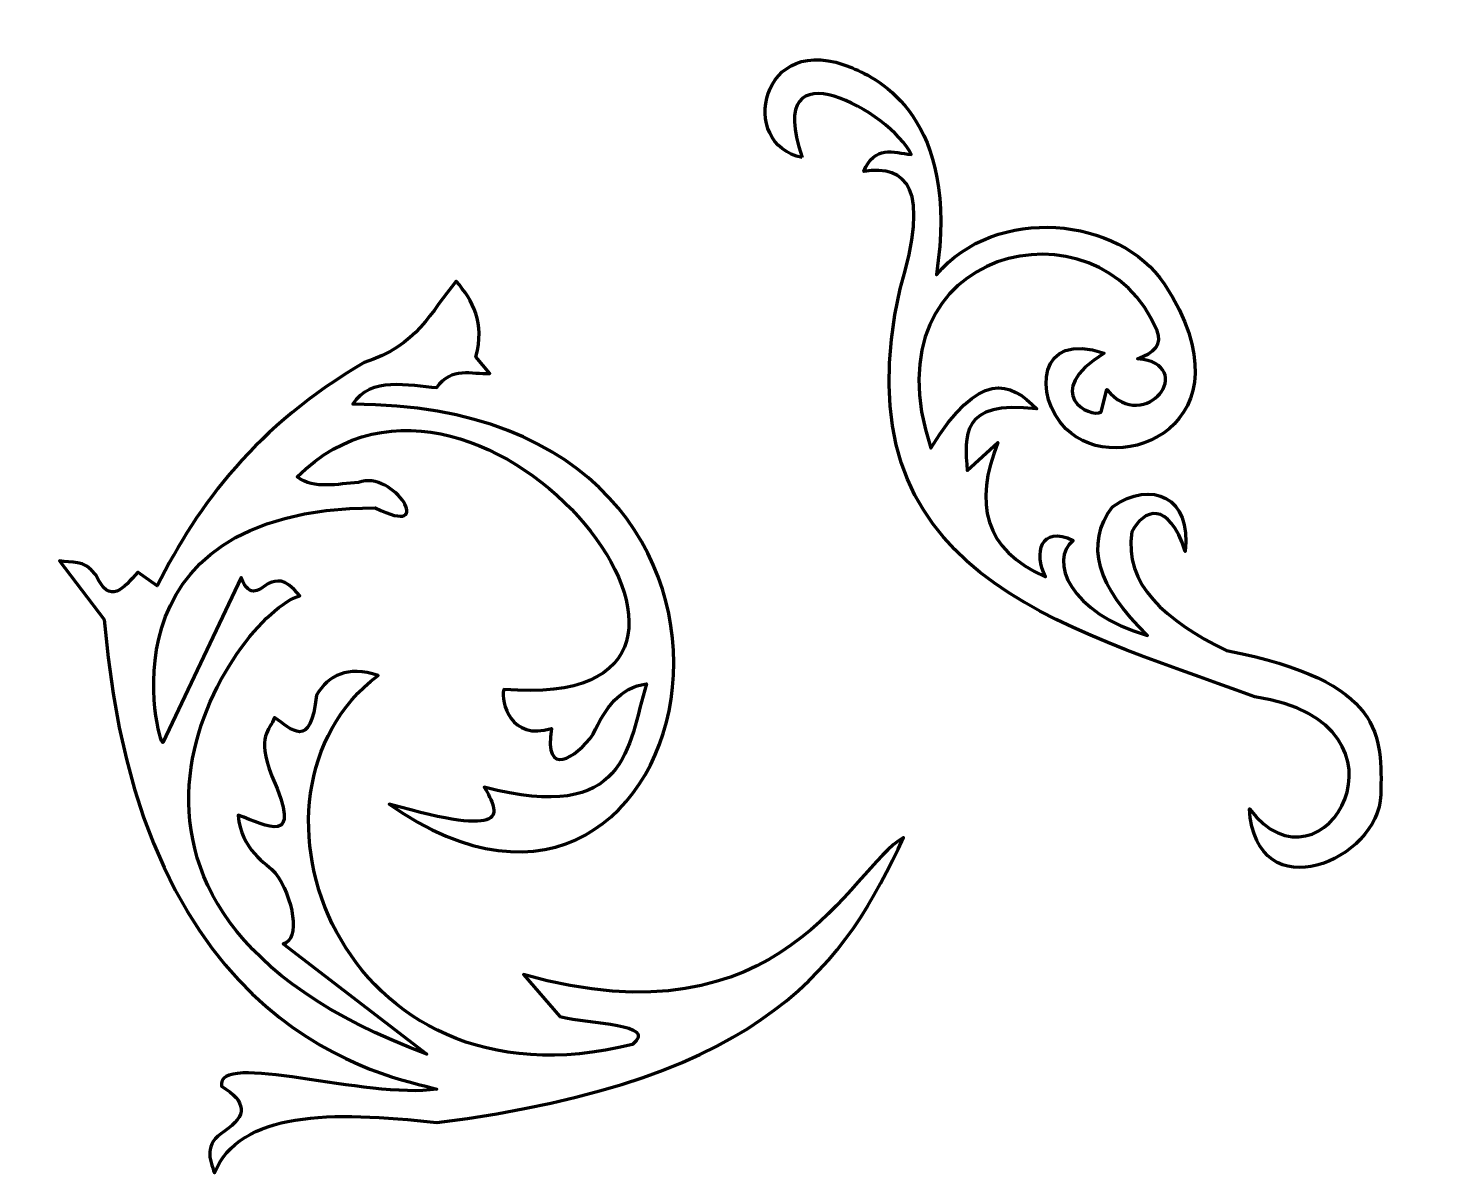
# Model space of a CAD drawing. Header units: centimetres. Extents: x -12.5 to 12.8, y -10.1 to 10.6.
import ezdxf

# ---------------------------------------------------------------- set-up
doc = ezdxf.new("R2010")
doc.units = ezdxf.units.CM
doc.header["$MEASUREMENT"] = 0
doc.layers.add('Layer 1', color=7, linetype='Continuous')

msp = doc.modelspace()

# ---------------------------------------------------------------- linework, layer by layer
at = {"layer": 'Layer 1', "color": 38, "lineweight": 90}
msp.add_open_spline([(1.48348, 8.30659), (0.74682, 10.4322), (3.10912, 9.11978), (3.45655, 8.35718), (3.45655, 8.35718), (3.13319, 8.40268), (2.79034, 8.52615), (2.59649, 8.05363), (2.59649, 8.05363), (3.37873, 8.16171), (3.81364, 7.76616), (3.25418, 5.92878), (3.25418, 5.92878), (2.1116, 0.77536), (6.13214, -0.14718), (9.67932, -1.4576), (9.67932, -1.4576), (12.82915, -1.92863), (10.90551, -5.2446), (9.57814, -3.48127), (9.57814, -3.48127), (9.69507, -5.36089), (11.93045, -4.41372), (11.95595, -3.22831), (11.95595, -3.22831), (11.97862, -2.1744), (12.04155, -1.17888), (9.1642, -0.6185), (9.1642, -0.6185), (8.05642, -0.07987), (7.29474, 0.58878), (7.45329, 1.5273), (7.45329, 1.5273), (7.65269, 1.94255), (8.12689, 2.11316), (8.41453, 1.17316), (8.41453, 1.17316), (8.5376, 2.15426), (7.80812, 2.48211), (7.09915, 1.98263), (7.09915, 1.98263), (6.59325, 1.30084), (6.82414, 0.53936), (7.73334, -0.34458), (7.73334, -0.34458), (6.32081, 0.04648), (5.94302, 1.02716), (6.39086, 1.37553), (6.39086, 1.37553), (5.78695, 1.66746), (5.6796, 1.13398), (5.88494, 0.71784), (5.88494, 0.71784), (4.77463, 1.20502), (4.58498, 2.05245), (5.02488, 3.14624), (5.02488, 3.14624), (5.02488, 3.14624), (4.46837, 2.64032), (4.46837, 2.64032), (4.46837, 2.64032), (4.43198, 3.26114), (4.32797, 3.91884), (5.73316, 3.75334), (5.73316, 3.75334), (5.24434, 4.25194), (4.69924, 4.47855), (3.81068, 3.04506), (3.81068, 3.04506), (2.59851, 6.72517), (6.88071, 7.64068), (7.9086, 5.16991), (7.9086, 5.16991), (8.01065, 4.92791), (7.85646, 4.77131), (7.55446, 4.66399), (7.55446, 4.66399), (8.6724, 4.55868), (7.69391, 3.25618), (6.99795, 4.10748), (6.99795, 4.10748), (6.99795, 4.10748), (6.89677, 3.70275), (6.89677, 3.70275), (6.89677, 3.70275), (6.69896, 3.56937), (5.79309, 4.04704), (6.94736, 4.76517), (6.94736, 4.76517), (5.75317, 5.17791), (5.65931, 3.99726), (6.25696, 3.39613), (6.25696, 3.39613), (7.19656, 2.45106), (9.70578, 3.47173), (8.03942, 6.01208), (8.03942, 6.01208), (7.23233, 7.24249), (4.9878, 7.45864), (3.91188, 6.18174), (3.91188, 6.18174), (4.35227, 9.03838), (2.84066, 9.73481), (2.39413, 9.92552), (2.39413, 9.92552), (0.7007, 10.64877), (0.32026, 8.51491), (1.48348, 8.30659)], degree=3, knots=[0, 0, 0, 0, 0.03571429, 0.03571429, 0.03571429, 0.03571429, 0.07142857, 0.07142857, 0.07142857, 0.07142857, 0.10714286, 0.10714286, 0.10714286, 0.10714286, 0.14285714, 0.14285714, 0.14285714, 0.14285714, 0.17857143, 0.17857143, 0.17857143, 0.17857143, 0.21428571, 0.21428571, 0.21428571, 0.21428571, 0.25, 0.25, 0.25, 0.25, 0.28571429, 0.28571429, 0.28571429, 0.28571429, 0.32142857, 0.32142857, 0.32142857, 0.32142857, 0.35714286, 0.35714286, 0.35714286, 0.35714286, 0.39285714, 0.39285714, 0.39285714, 0.39285714, 0.42857143, 0.42857143, 0.42857143, 0.42857143, 0.46428571, 0.46428571, 0.46428571, 0.46428571, 0.5, 0.5, 0.5, 0.5, 0.53571429, 0.53571429, 0.53571429, 0.53571429, 0.57142857, 0.57142857, 0.57142857, 0.57142857, 0.60714286, 0.60714286, 0.60714286, 0.60714286, 0.64285714, 0.64285714, 0.64285714, 0.64285714, 0.67857143, 0.67857143, 0.67857143, 0.67857143, 0.71428571, 0.71428571, 0.71428571, 0.71428571, 0.75, 0.75, 0.75, 0.75, 0.78571429, 0.78571429, 0.78571429, 0.78571429, 0.82142857, 0.82142857, 0.82142857, 0.82142857, 0.85714286, 0.85714286, 0.85714286, 0.85714286, 0.89285714, 0.89285714, 0.89285714, 0.89285714, 0.92857143, 0.92857143, 0.92857143, 0.92857143, 1, 1, 1, 1], dxfattribs=at)
at = {"layer": 'Layer 1', "color": 29, "lineweight": 90}
msp.add_open_spline([(-10.19027, 0.54973), (-9.44778, 2.03924), (-8.39634, 3.44293), (-6.44649, 4.59706), (-6.44649, 4.59706), (-5.48748, 4.88486), (-5.23678, 5.52682), (-4.77697, 6.06422), (-4.77697, 6.06422), (-4.47561, 5.71364), (-4.25671, 5.31595), (-4.42283, 4.69825), (-4.42283, 4.69825), (-4.42283, 4.69825), (-4.16987, 4.3947), (-4.16987, 4.3947), (-4.16987, 4.3947), (-4.50224, 4.38211), (-4.86109, 4.5284), (-5.13111, 4.14174), (-5.13111, 4.14174), (-5.63659, 4.17414), (-6.32937, 4.36376), (-6.64886, 3.83819), (-6.64886, 3.83819), (2.20401, 3.84861), (-0.29101, -7.41118), (-5.99117, -3.39641), (-5.99117, -3.39641), (-3.76307, -4.0355), (-3.99255, -3.57515), (-4.27105, -3.09286), (-4.27105, -3.09286), (-1.66785, -3.76898), (-1.67388, -2.3577), (-1.33674, -1.22097), (-1.33674, -1.22097), (-1.81427, -1.28885), (-2.08857, -1.66156), (-2.29798, -2.13162), (-2.29798, -2.13162), (-2.62287, -2.57593), (-3.19075, -2.93459), (-3.05686, -2.03044), (-3.05686, -2.03044), (-3.77474, -2.25585), (-3.98648, -1.55932), (-3.91692, -1.32216), (-3.91692, -1.32216), (1.60922, -1.78698), (-4.30034, 5.85392), (-7.6607, 2.5228), (-7.6607, 2.5228), (-7.33911, 2.29139), (-6.93227, 2.40103), (-6.54768, 2.42162), (-6.54768, 2.42162), (-5.91946, 2.67253), (-5.09653, 1.38164), (-6.24413, 1.9663), (-6.24413, 1.9663), (-11.36865, 1.94195), (-10.14258, -2.37828), (-10.08909, -2.2834), (-10.08909, -2.2834), (-10.08909, -2.2834), (-8.67252, 0.70151), (-8.67252, 0.70151), (-8.67252, 0.70151), (-8.50388, 0.28245), (-8.33524, 0.50909), (-8.1666, 0.60033), (-8.1666, 0.60033), (-8.02813, 0.64362), (-7.90828, 0.72402), (-7.61009, 0.37267), (-7.61009, 0.37267), (-8.75342, 0.05731), (-12.5299, -5.23977), (-5.30817, -7.92436), (-5.30817, -7.92436), (-5.30817, -7.92436), (-7.91364, -5.92599), (-7.91364, -5.92599), (-7.91364, -5.92599), (-7.59538, -5.88044), (-7.72245, -5.05901), (-8.05887, -4.64347), (-8.05887, -4.64347), (-8.19071, -4.48062), (-8.69222, -4.22025), (-8.7231, -3.59877), (-8.7231, -3.59877), (-8.21163, -3.78088), (-7.52756, -4.1965), (-8.116, -2.89049), (-8.116, -2.89049), (-8.39847, -2.13724), (-8.15905, -2.07983), (-8.06541, -1.82807), (-8.06541, -1.82807), (-7.75715, -2.04337), (-7.42044, -2.43893), (-7.30654, -1.42334), (-7.30654, -1.42334), (-7.08812, -1.06116), (-6.74861, -0.89272), (-6.19352, -1.0692), (-6.19352, -1.0692), (-9.01787, -3.20211), (-6.91045, -9.08828), (-1.58968, -7.7473), (-1.58968, -7.7473), (-1.11731, -7.36435), (-2.3512, -7.38287), (-2.90506, -7.24138), (-2.90506, -7.24138), (-2.90506, -7.24138), (-3.56277, -6.4825), (-3.56277, -6.4825), (-3.56277, -6.4825), (1.1584, -7.81935), (2.33802, -4.55818), (3.31769, -4.00351), (3.31769, -4.00351), (2.26953, -6.23545), (0.94624, -8.38774), (-5.13111, -9.16386), (-5.13111, -9.16386), (-7.04986, -8.94189), (-8.70394, -8.96053), (-9.15315, -10.07451), (-9.15315, -10.07451), (-9.24517, -9.82155), (-9.35422, -9.56859), (-8.97608, -9.31563), (-8.97608, -9.31563), (-8.55448, -9.04581), (-8.57135, -8.77599), (-9.02667, -8.50616), (-9.02667, -8.50616), (-9.14496, -7.84917), (-6.38383, -8.75245), (-5.13111, -8.55675), (-5.13111, -8.55675), (-5.97677, -8.31918), (-10.53219, -7.62631), (-11.15151, -0.05737), (-11.15151, -0.05737), (-11.15151, -0.05737), (-11.96098, 1.00506), (-11.96098, 1.00506), (-11.96098, 1.00506), (-11.74175, 0.96694), (-11.52252, 1.03894), (-11.30329, 0.7521), (-11.30329, 0.7521), (-11.05033, 0.194), (-10.79737, 0.50649), (-10.54442, 0.80269), (-10.54442, 0.80269), (-10.54442, 0.80269), (-10.19028, 0.54973), (-10.19028, 0.54973), (-10.19028, 0.54973), (-10.19028, 0.54973), (-10.19027, 0.54973), (-10.19027, 0.54973)], degree=3, knots=[0, 0, 0, 0, 0.02325581, 0.02325581, 0.02325581, 0.02325581, 0.04651163, 0.04651163, 0.04651163, 0.04651163, 0.06976744, 0.06976744, 0.06976744, 0.06976744, 0.09302326, 0.09302326, 0.09302326, 0.09302326, 0.11627907, 0.11627907, 0.11627907, 0.11627907, 0.13953488, 0.13953488, 0.13953488, 0.13953488, 0.1627907, 0.1627907, 0.1627907, 0.1627907, 0.18604651, 0.18604651, 0.18604651, 0.18604651, 0.20930233, 0.20930233, 0.20930233, 0.20930233, 0.23255814, 0.23255814, 0.23255814, 0.23255814, 0.25581395, 0.25581395, 0.25581395, 0.25581395, 0.27906977, 0.27906977, 0.27906977, 0.27906977, 0.30232558, 0.30232558, 0.30232558, 0.30232558, 0.3255814, 0.3255814, 0.3255814, 0.3255814, 0.34883721, 0.34883721, 0.34883721, 0.34883721, 0.37209302, 0.37209302, 0.37209302, 0.37209302, 0.39534884, 0.39534884, 0.39534884, 0.39534884, 0.41860465, 0.41860465, 0.41860465, 0.41860465, 0.44186047, 0.44186047, 0.44186047, 0.44186047, 0.46511628, 0.46511628, 0.46511628, 0.46511628, 0.48837209, 0.48837209, 0.48837209, 0.48837209, 0.51162791, 0.51162791, 0.51162791, 0.51162791, 0.53488372, 0.53488372, 0.53488372, 0.53488372, 0.55813953, 0.55813953, 0.55813953, 0.55813953, 0.58139535, 0.58139535, 0.58139535, 0.58139535, 0.60465116, 0.60465116, 0.60465116, 0.60465116, 0.62790698, 0.62790698, 0.62790698, 0.62790698, 0.65116279, 0.65116279, 0.65116279, 0.65116279, 0.6744186, 0.6744186, 0.6744186, 0.6744186, 0.69767442, 0.69767442, 0.69767442, 0.69767442, 0.72093023, 0.72093023, 0.72093023, 0.72093023, 0.74418605, 0.74418605, 0.74418605, 0.74418605, 0.76744186, 0.76744186, 0.76744186, 0.76744186, 0.79069767, 0.79069767, 0.79069767, 0.79069767, 0.81395349, 0.81395349, 0.81395349, 0.81395349, 0.8372093, 0.8372093, 0.8372093, 0.8372093, 0.86046512, 0.86046512, 0.86046512, 0.86046512, 0.88372093, 0.88372093, 0.88372093, 0.88372093, 0.90697674, 0.90697674, 0.90697674, 0.90697674, 0.93023256, 0.93023256, 0.93023256, 0.93023256, 0.95348837, 0.95348837, 0.95348837, 0.95348837, 1, 1, 1, 1], dxfattribs=at)

doc.saveas('drawing.dxf')
